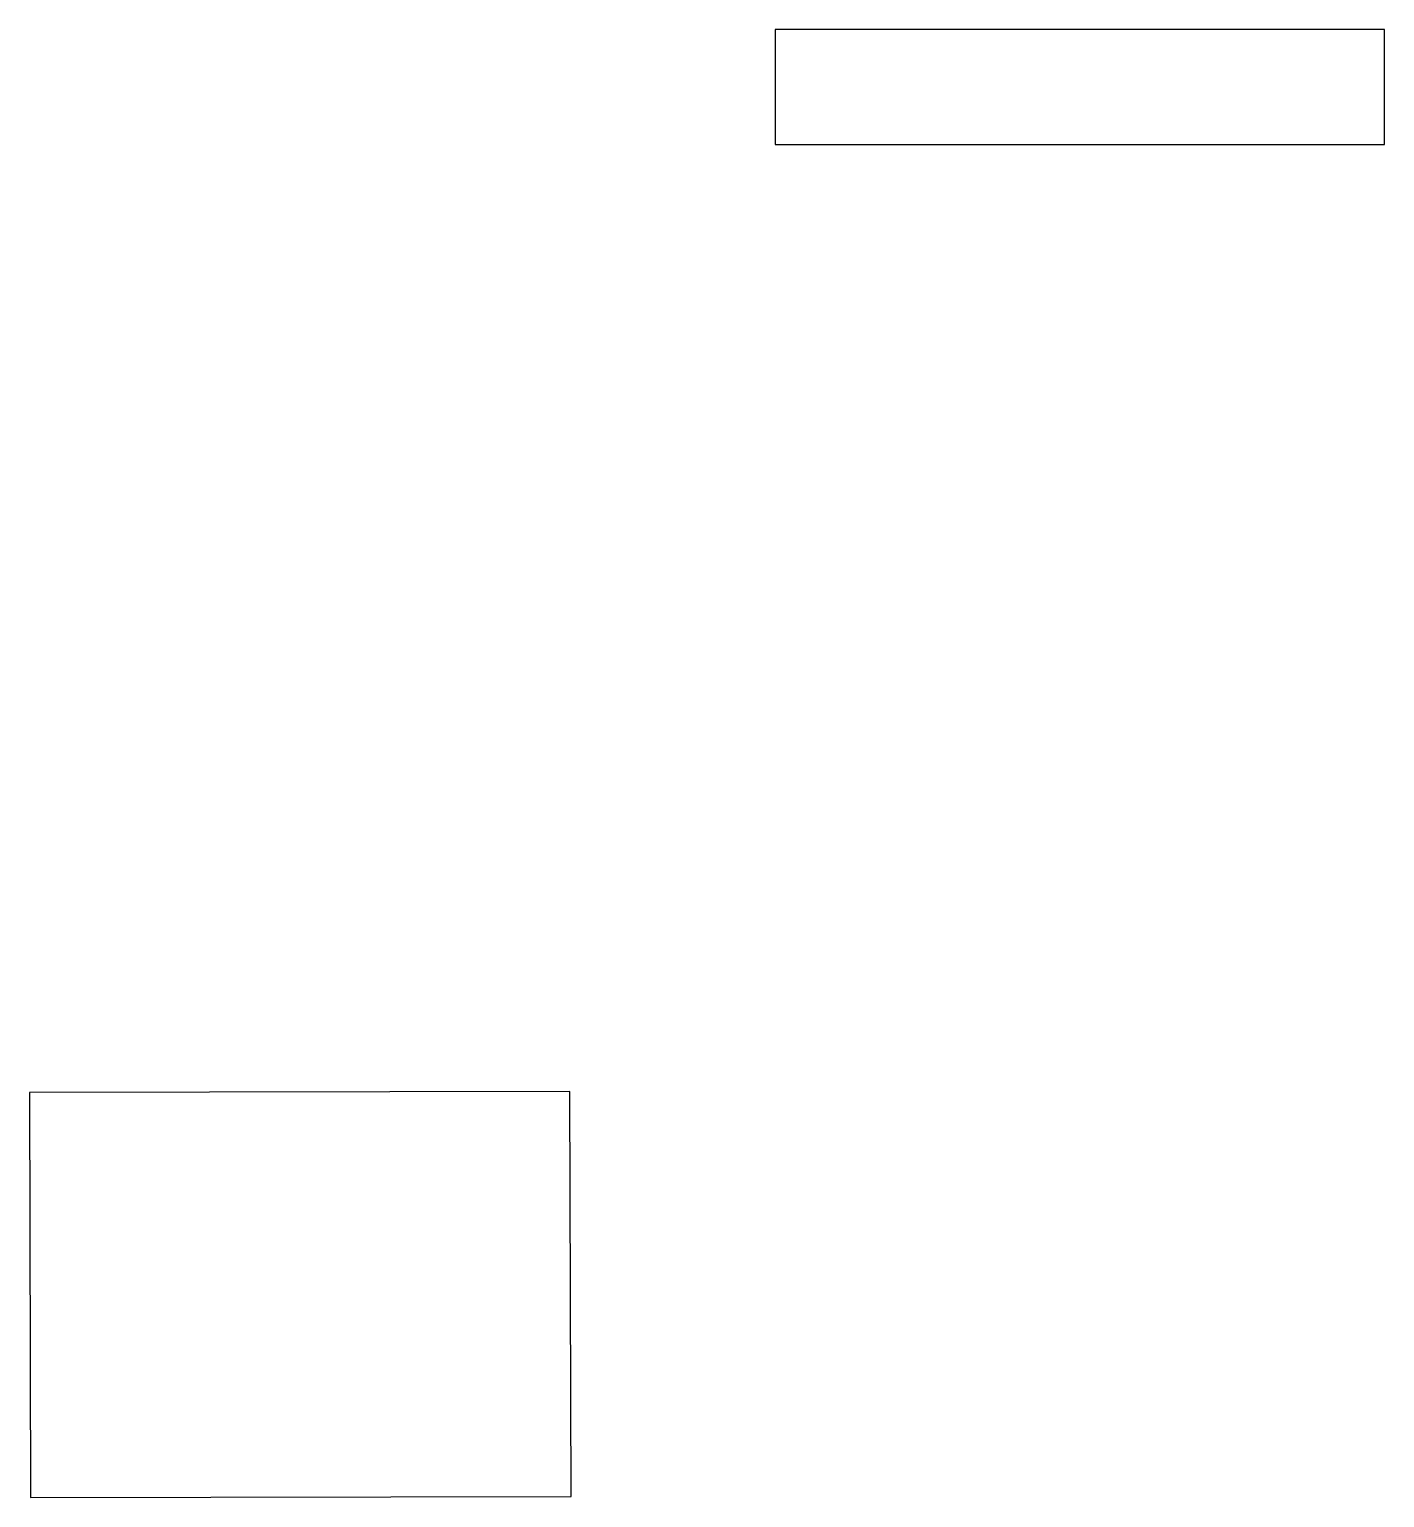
# Model space of a CAD drawing. Header units: millimetres. Extents: x 10 to 210, y 50 to 267.
import ezdxf

# ---------------------------------------------------------------- set-up
doc = ezdxf.new("R2010")
doc.units = ezdxf.units.MM
doc.layers.add('OUTER', color=1, linetype='Continuous')
doc.layers.add('TEXT_MASK', color=8, linetype='Continuous')

msp = doc.modelspace()

# ---------------------------------------------------------------- linework, layer by layer
at = {"layer": 'OUTER'}
msp.add_lwpolyline([(10, 50.1667), (89.8333, 50.3333), (89.6667, 110.1667), (9.8333, 110)], close=True, dxfattribs=at)
at = {"layer": 'TEXT_MASK'}
msp.add_lwpolyline([(120, 250), (210, 250), (210, 267), (120, 267)], close=True, dxfattribs=at)

doc.saveas('drawing.dxf')
